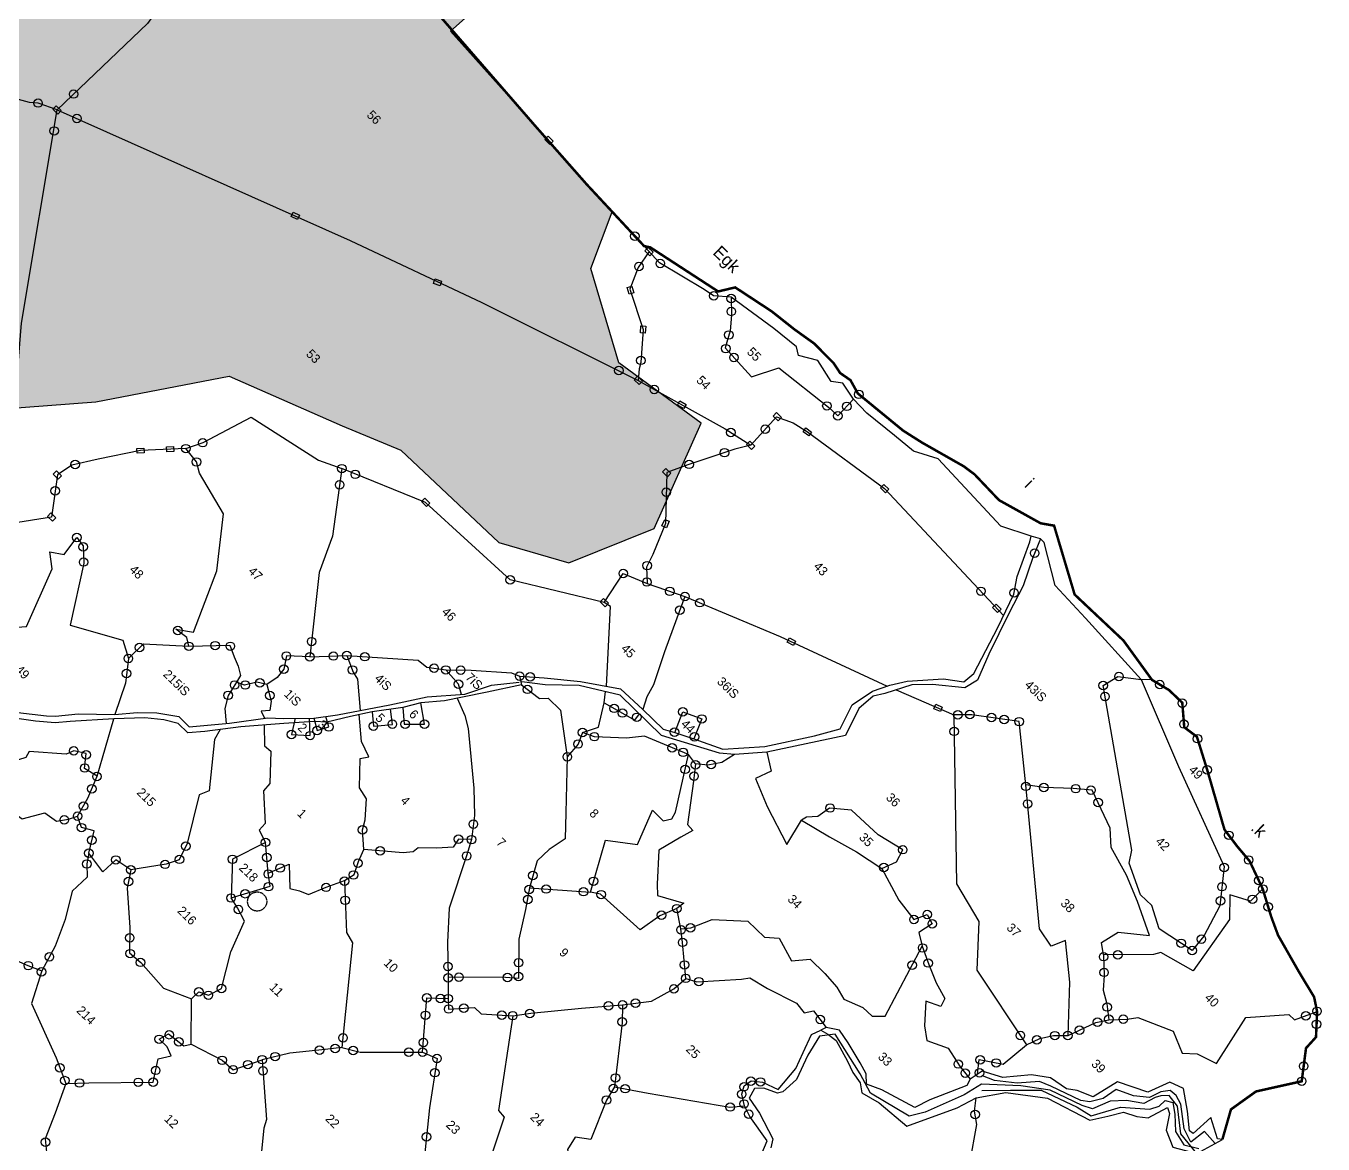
# Model space of a CAD drawing. Header units: metres. Extents: x 342055 to 347320, y 1761737 to 1766997.
# Drawn here: x 345567 to 346856, y 1763703 to 1764814 of the extents above; entities that cross this region are included whole.
import ezdxf

# ---------------------------------------------------------------- set-up
doc = ezdxf.new("R2010")
doc.units = ezdxf.units.M
doc.header["$MEASUREMENT"] = 0
doc.linetypes.add('ACAD_ISO02W100', pattern=[15, 12, -3])
doc.linetypes.add('DASHED', pattern=[0.75, 0.5, -0.25])
for name, color, linetype in [('LINE_FOOTPATH', 1, 'DASHED'), ('LINE_WATER', 4, 'Continuous'), ('OFF', 1, 'Continuous'), ('POLY_HATCH', 12, 'Continuous'), ('POLY_PARCEL', 6, 'Continuous'), ('POLY_ROAD', 30, 'Continuous'), ('POLY_WATER', 4, 'Continuous'), ('SYM_STONE', 1, 'Continuous'), ('SYM_WELL', 1, 'Continuous'), ('TEXT_MAPOUT', 7, 'Continuous'), ('TEXT_PARCEL', 7, 'Continuous'), ('V_BOUND_LINE', 7, 'Continuous')]:
    doc.layers.add(name, color=color, linetype=linetype)
doc.styles.add('TEXT_MAP', font='')
doc.styles.get('TEXT_MAP').set_extended_font_data('Kruti Dev 050')
pattern_1 = [(0, (2561.2986, 7210.2284), (1.875, 1.875), [1.875, -1.875]), (90, (2563.1736, 7210.2284), (-1.875, 1.875), [1.875, -1.875])]

# ---------------------------------------------------------------- blocks, each defined once
blk = doc.blocks.new('KACCHAWELL')
at = {"linetype": 'ACAD_ISO02W100', "ltscale": 0.03}
blk.add_ellipse((0, 0), major_axis=(-1.35, 1.35), ratio=1, start_param=3.926991, end_param=10.210176, dxfattribs=at)
blk = doc.blocks.new('STONE')
blk.add_circle((0, 0), 0.851)
blk = doc.blocks.new('STONESQUARE')
blk.add_lwpolyline([(-0.7, 0.48), (0.7, 0.48), (0.7, -0.48), (-0.7, -0.48)], close=True)
blk = doc.blocks.new('EWF')
at = {"layer": 'POLY_HATCH'}
h = blk.add_hatch(dxfattribs=at)
h.set_pattern_fill('ZIGZAG', color=256, scale=15, style=0)
h.set_pattern_definition(pattern_1)
edge = h.paths.add_edge_path()
edge.add_line((2819.69, 7499.71), (2813.42, 7487.32))
edge.add_line((2813.42, 7487.32), (2810.13, 7480.25))
edge.add_line((2810.13, 7480.25), (2802.04, 7462.42))
edge.add_line((2802.04, 7462.42), (2795.49, 7447.4))
edge.add_line((2795.49, 7447.4), (2791.07, 7439.3))
edge.add_line((2791.07, 7439.3), (2784.01, 7427.53))
edge.add_line((2784.01, 7427.53), (2781.44, 7422.78))
edge.add_line((2781.44, 7422.78), (2771.8, 7406.7))
edge.add_line((2771.8, 7406.7), (2764.01, 7393.14))
edge.add_line((2764.01, 7393.14), (2820.19, 7373.12))
edge.add_line((2820.19, 7373.12), (2842.46, 7366.11))
edge.add_line((2842.46, 7366.11), (2855.14, 7367.52))
edge.add_line((2855.14, 7367.52), (2862.87, 7380.9))
edge.add_line((2862.87, 7380.9), (2863.9, 7401.48))
edge.add_line((2863.9, 7401.48), (2872.15, 7413.83))
edge.add_line((2872.15, 7413.83), (2886.06, 7422.58))
edge.add_line((2886.06, 7422.58), (2887.09, 7439.04))
edge.add_line((2887.09, 7439.04), (2886.57, 7454.99))
edge.add_line((2886.57, 7454.99), (2880.91, 7467.34))
edge.add_line((2880.91, 7467.34), (2891.73, 7479.69))
edge.add_line((2891.73, 7479.69), (2883.5, 7497.06))
edge.add_line((2883.5, 7497.06), (2886.59, 7504.78))
edge.add_line((2886.59, 7504.78), (2896.9, 7514.55))
edge.add_line((2896.9, 7514.55), (2934.51, 7523.3))
edge.add_line((2934.51, 7523.3), (2940.18, 7537.19))
edge.add_line((2940.18, 7537.19), (2933.48, 7555.71))
edge.add_line((2933.48, 7555.71), (2918.54, 7575.78))
edge.add_line((2918.54, 7575.78), (2886.59, 7591.22))
edge.add_line((2886.59, 7591.22), (2878.35, 7601.51))
edge.add_line((2878.35, 7601.51), (2845.89, 7619))
edge.add_line((2845.89, 7619), (2825.79, 7618.49))
edge.add_line((2825.79, 7618.49), (2811.88, 7604.08))
edge.add_line((2811.88, 7604.08), (2793.85, 7603.05))
edge.add_line((2793.85, 7603.05), (2784.57, 7605.11))
edge.add_line((2784.57, 7605.11), (2781.48, 7611.8))
edge.add_line((2781.48, 7611.8), (2781.48, 7618.49))
edge.add_line((2781.48, 7618.49), (2783.4, 7634.3))
edge.add_line((2783.4, 7634.3), (2782.37, 7646.14))
edge.add_line((2782.37, 7646.14), (2774.64, 7666.2))
edge.add_line((2774.64, 7666.2), (2770, 7678.04))
edge.add_line((2770, 7678.04), (2760.73, 7694.5))
edge.add_line((2760.73, 7694.5), (2768.46, 7704.79))
edge.add_line((2768.46, 7704.79), (2781.85, 7713.54))
edge.add_line((2781.85, 7713.54), (2790.1, 7719.2))
edge.add_line((2790.1, 7719.2), (2794.22, 7739.78))
edge.add_line((2794.22, 7739.78), (2794.74, 7748.01))
edge.add_line((2794.74, 7748.01), (2789.58, 7756.76))
edge.add_line((2789.58, 7756.76), (2795.77, 7759.85))
edge.add_line((2795.77, 7759.85), (2800.92, 7756.76))
edge.add_line((2800.92, 7756.76), (2810.71, 7758.82))
edge.add_line((2810.71, 7758.82), (2818.44, 7768.08))
edge.add_line((2818.44, 7768.08), (2817.92, 7780.94))
edge.add_line((2817.92, 7780.94), (2826.17, 7784.03))
edge.add_line((2826.17, 7784.03), (2833.49, 7793.68))
edge.add_line((2833.49, 7793.68), (2843.28, 7786.99))
edge.add_line((2843.28, 7786.99), (2856.16, 7783.9))
edge.add_line((2856.16, 7783.9), (2874.19, 7786.99))
edge.add_line((2874.19, 7786.99), (2883.46, 7782.87))
edge.add_line((2883.46, 7782.87), (2895.83, 7790.08))
edge.add_line((2895.83, 7790.08), (2896.08, 7794.98))
edge.add_line((2896.08, 7794.98), (2892.54, 7801.59))
edge.add_line((2892.54, 7801.59), (2897.33, 7804.32))
edge.add_line((2897.33, 7804.32), (2901.55, 7800.91))
edge.add_line((2901.55, 7800.91), (2906.46, 7796.69))
edge.add_line((2906.46, 7796.69), (2910.33, 7797.03))
edge.add_line((2910.33, 7797.03), (2914.44, 7802.96))
edge.add_line((2914.44, 7802.96), (2915.69, 7798.17))
edge.add_line((2915.69, 7798.17), (2920.94, 7793.96))
edge.add_line((2920.94, 7793.96), (2928.24, 7786.78))
edge.add_line((2928.24, 7786.78), (2940.14, 7781.33))
edge.add_line((2940.14, 7781.33), (2947.87, 7784.93))
edge.add_line((2947.87, 7784.93), (2946.84, 7801.4))
edge.add_line((2946.84, 7801.4), (2956.11, 7823.52))
edge.add_line((2956.11, 7823.52), (2962.81, 7830.21))
edge.add_line((2962.81, 7830.21), (2976.21, 7837.93))
edge.add_line((2976.21, 7837.93), (2979.3, 7841.01))
edge.add_line((2979.3, 7841.01), (2979.55, 7856.42))
edge.add_line((2979.55, 7856.42), (2995.12, 7874.06))
edge.add_line((2995.12, 7874.06), (2997.32, 7876.36))
edge.add_line((2997.32, 7876.36), (3009.03, 7876.36))
edge.add_line((3009.03, 7876.36), (3017.05, 7881.28))
edge.add_line((3017.05, 7881.28), (3020.13, 7887.85))
edge.add_line((3020.13, 7887.85), (3019.56, 7894.76))
edge.add_line((3019.56, 7894.76), (3019.98, 7905.64))
edge.add_line((3019.98, 7905.64), (3027.37, 7914.26))
edge.add_line((3027.37, 7914.26), (3030.66, 7921.65))
edge.add_line((3030.66, 7921.65), (3031.07, 7933.35))
edge.add_line((3031.07, 7933.35), (3028.94, 7939.41))
edge.add_line((3028.94, 7939.41), (3027.68, 7943.83))
edge.add_line((3027.68, 7943.83), (3018.53, 7950.07))
edge.add_line((3018.53, 7950.07), (3014.88, 7949.33))
edge.add_line((3014.88, 7949.33), (3010.34, 7952.08))
edge.add_line((3010.34, 7952.08), (3005.58, 7948.81))
edge.add_line((3005.58, 7948.81), (2997.97, 7946.53))
edge.add_line((2997.97, 7946.53), (2994.51, 7944.86))
edge.add_line((2994.51, 7944.86), (2981.94, 7936.8))
edge.add_line((2981.94, 7936.8), (2980.21, 7934.95))
edge.add_line((2980.21, 7934.95), (2972.73, 7926.37))
edge.add_line((2972.73, 7926.37), (2970.72, 7924.72))
edge.add_line((2970.72, 7924.72), (2954.03, 7912.62))
edge.add_line((2954.03, 7912.62), (2942.74, 7904.73))
edge.add_line((2942.74, 7904.73), (2934.03, 7898.62))
edge.add_line((2934.03, 7898.62), (2931.18, 7896.89))
edge.add_line((2931.18, 7896.89), (2918.29, 7887.91))
edge.add_line((2918.29, 7887.91), (2917.92, 7887.17))
edge.add_line((2917.92, 7887.17), (2915.07, 7885.94))
edge.add_line((2915.07, 7885.94), (2912.17, 7885.07))
edge.add_line((2912.17, 7885.07), (2901.16, 7880.63))
edge.add_line((2901.16, 7880.63), (2899, 7880.26))
edge.add_line((2899, 7880.26), (2887.94, 7880.69))
edge.add_line((2887.94, 7880.69), (2881.33, 7879.56))
edge.add_line((2881.33, 7879.56), (2868.84, 7877.64))
edge.add_line((2868.84, 7877.64), (2855.98, 7873.94))
edge.add_line((2855.98, 7873.94), (2853.54, 7871.86))
edge.add_line((2853.54, 7871.86), (2838.08, 7859.45))
edge.add_line((2838.08, 7859.45), (2818.99, 7856.54))
edge.add_line((2818.99, 7856.54), (2797.85, 7853.39))
edge.add_line((2797.85, 7853.39), (2792.44, 7852.36))
edge.add_line((2792.44, 7852.36), (2782.8, 7844.83))
edge.add_line((2782.8, 7844.83), (2777.98, 7840.57))
edge.add_line((2777.98, 7840.57), (2774.82, 7838.22))
edge.add_line((2774.82, 7838.22), (2773.21, 7834.16))
edge.add_line((2773.21, 7834.16), (2768.57, 7822.8))
edge.add_line((2768.57, 7822.8), (2763.93, 7814.59))
edge.add_line((2763.93, 7814.59), (2762.01, 7810.71))
edge.add_line((2762.01, 7810.71), (2755.21, 7795.46))
edge.add_line((2755.21, 7795.46), (2752.46, 7792.07))
edge.add_line((2752.46, 7792.07), (2737.1, 7772.95))
edge.add_line((2737.1, 7772.95), (2725.36, 7757.88))
edge.add_line((2725.36, 7757.88), (2724.43, 7756.47))
edge.add_line((2724.43, 7756.47), (2715.26, 7739.08))
edge.add_line((2715.26, 7739.08), (2703.99, 7725.58))
edge.add_line((2703.99, 7725.58), (2696.08, 7716.13))
edge.add_line((2696.08, 7716.13), (2698.04, 7714.07))
edge.add_line((2698.04, 7714.07), (2699.39, 7710.92))
edge.add_line((2699.39, 7710.92), (2700.84, 7690.52))
edge.add_line((2700.84, 7690.52), (2701.47, 7680.45))
edge.add_line((2701.47, 7680.45), (2707.7, 7660.41))
edge.add_line((2707.7, 7660.41), (2713.37, 7641.34))
edge.add_line((2713.37, 7641.34), (2718.97, 7626.61))
edge.add_line((2718.97, 7626.61), (2720.14, 7622.83))
edge.add_line((2720.14, 7622.83), (2725.21, 7597.45))
edge.add_line((2725.21, 7597.45), (2727.99, 7584.41))
edge.add_line((2727.99, 7584.41), (2729.11, 7578.74))
edge.add_line((2729.11, 7578.74), (2729.62, 7574.27))
edge.add_line((2729.62, 7574.27), (2732.43, 7570.86))
edge.add_line((2732.43, 7570.86), (2746.07, 7556.53))
edge.add_line((2746.07, 7556.53), (2754.87, 7548.21))
edge.add_line((2754.87, 7548.21), (2762.6, 7541.09))
edge.add_line((2762.6, 7541.09), (2766.75, 7536.43))
edge.add_line((2766.75, 7536.43), (2775.65, 7534.21))
edge.add_line((2775.65, 7534.21), (2790.82, 7530))
edge.add_line((2790.82, 7530), (2802.28, 7526.43))
edge.add_line((2802.28, 7526.43), (2803.15, 7523.56))
edge.add_line((2803.15, 7523.56), (2805.34, 7520.89))
edge.add_line((2805.34, 7520.89), (2816.52, 7504.69))
edge.add_line((2816.52, 7504.69), (2818.22, 7502.73))
h = blk.add_hatch(dxfattribs=at)
h.set_pattern_fill('ZIGZAG', color=256, scale=15, style=0)
h.set_pattern_definition(pattern_1)
h.paths.add_polyline_path([(3130.18, 7854.67), (3104.93, 7856.28), (3106.03, 7873.79), (3096.53, 7889.11), (3092.51, 7901.51), (3080.09, 7911.72), (3068.77, 7908.8), (3056.35, 7900.78), (3049.41, 7893.12), (3045.4, 7880.72), (3039.55, 7869.41), (3025.31, 7853.36), (3025.31, 7841.33), (3023.48, 7827.47), (3026.01, 7819.24), (3033.68, 7814.86), (3032.95, 7806.47), (3027.1, 7805.01), (3017.6, 7797.72), (3009.57, 7785.31), (3012.49, 7772.55), (3008.84, 7763.43), (3002.99, 7750.3), (3001.67, 7744.65), (3004.71, 7735.19), (3012.39, 7728.22), (3016.68, 7719.84), (3020.08, 7713.95), (3020.62, 7713.59), (3027.41, 7710.02), (3038.34, 7716.95), (3043.7, 7720.88), (3049.98, 7712.5), (3047.12, 7708.57), (3055.13, 7701.71), (3061.41, 7704.5), (3073.09, 7705.23), (3078.94, 7712.53), (3082.96, 7727.12), (3093.55, 7739.52), (3106.33, 7754.11), (3121.67, 7776.36), (3144.68, 7785.11), (3156.37, 7789.85), (3183.19, 7790.41), (3195.97, 7797.34), (3203.28, 7814.12), (3195.24, 7835.64), (3175.15, 7832.72), (3157.99, 7842.2), (3153.11, 7853.23), (3145.74, 7853.56)])
at = {"layer": 'LINE_FOOTPATH', "ltscale": 20}
blk.add_lwpolyline([(3367.68, 7801.16), (3362.68, 7801.77), (3358.32, 7805.23), (3355.64, 7805.57), (3354.52, 7804.34), (3353.96, 7803.33), (3353.18, 7800.88), (3350.27, 7798.87), (3348.04, 7796.53), (3346.59, 7792.96), (3344.69, 7791.95), (3337.98, 7789.72), (3333.24, 7786.21), (3327.43, 7780.96), (3326.43, 7777.06), (3323.3, 7769.13), (3321.61, 7766.27), (3312.89, 7764.15), (3308.76, 7765.49), (3299.6, 7767.61), (3297.7, 7765.16), (3298.7, 7760.8), (3300.49, 7755.78), (3300.27, 7752.1), (3299.71, 7751.21), (3297.03, 7749.98), (3295.8, 7748.64), (3296.36, 7746.52), (3299.93, 7745.85), (3305.41, 7744.06), (3306.41, 7742.5)], dxfattribs=at)
at = {"layer": 'LINE_WATER'}
for points in [[(3368.86, 7805.19), (3365.7, 7805.4), (3365.28, 7801.97), (3362.43, 7802.89), (3358.49, 7805.99), (3356.64, 7806.57), (3355.05, 7806.41), (3353.96, 7804.9), (3353.12, 7802.55), (3350.61, 7800.54), (3347.25, 7799.03), (3346.67, 7795.93), (3345.24, 7793.59), (3343.82, 7792.5), (3337.53, 7790.32), (3335.29, 7789.43), (3332.35, 7786.08), (3328.75, 7783.32), (3326.4, 7782.31)], [(3328.33, 7780.13), (3332.35, 7784.16), (3336.71, 7788.43), (3344.23, 7791.05), (3347.41, 7791.81), (3350.35, 7797.09), (3354.79, 7800.94), (3355.71, 7802.62), (3355.8, 7804.29), (3357.14, 7805.05), (3359.07, 7803.71), (3361.58, 7801.36), (3364.6, 7800.61), (3367.28, 7802.2)]]:
    blk.add_lwpolyline(points, dxfattribs=at)
at = {"layer": 'OFF'}
blk.add_lwpolyline([(3367.68, 7801.16), (3369.33, 7806.78)], dxfattribs=at)
at = {"layer": 'POLY_HATCH'}
blk.add_lwpolyline([(3093.55, 7739.52), (3106.33, 7754.11), (3121.67, 7776.36), (3144.68, 7785.11), (3156.37, 7789.85), (3183.19, 7790.41), (3195.97, 7797.34), (3203.28, 7814.12), (3195.24, 7835.64), (3175.15, 7832.72), (3157.99, 7842.2), (3153.11, 7853.23), (3145.74, 7853.56), (3130.18, 7854.67), (3104.93, 7856.28), (3106.03, 7873.79)], dxfattribs=at)
at = {"layer": 'POLY_PARCEL'}
for points in [[(3331.49, 7845.75), (3336.34, 7839.59), (3338.32, 7833), (3338.32, 7833), (3338.65, 7829.37), (3338.65, 7829.37), (3330.94, 7827.83), (3326.65, 7830.14), (3323.56, 7830.03), (3317.51, 7833), (3316.08, 7835.2), (3316.08, 7835.2), (3288.99, 7854.55), (3289.84, 7857.92), (3293.59, 7860.71), (3293.59, 7860.71), (3311.03, 7853.58), (3331.49, 7845.75)], [(3181.92, 7857.74), (3184.46, 7855.22), (3186.46, 7852.8), (3188.19, 7849.69), (3195.95, 7849.27), (3198.58, 7854.32), (3211.11, 7855.7), (3213.67, 7855.77), (3213.54, 7860.32)], [(3163.91, 7852.74), (3164.59, 7848.98), (3166.46, 7844.71), (3173.95, 7840.87), (3178.23, 7835.8), (3178.88, 7834.71), (3180.37, 7832.92)], [(3205.4, 7839.42), (3205.1, 7847.07), (3208.28, 7848.56), (3211.57, 7849.25), (3230.46, 7851.99), (3265.09, 7850.58)], [(3340.05, 7847.98), (3340.01, 7844.52), (3336.27, 7842.54), (3339.64, 7839.01), (3341.66, 7826.6), (3341.66, 7826.6), (3334.5, 7824.73), (3333.73, 7823.41), (3326.69, 7816.37)], [(3180.37, 7832.92), (3199.46, 7838.18), (3205.4, 7839.42)], [(3205.4, 7839.42), (3203.69, 7836.63), (3199.19, 7827.87), (3197.28, 7823.82)], [(3291.87, 7829.66), (3282.12, 7837.69), (3282.12, 7837.69), (3274.45, 7832.08), (3274.45, 7832.08), (3271.9, 7829.57)], [(3326.69, 7816.37), (3324.68, 7817.84), (3325.59, 7821.66), (3330.53, 7825.53), (3324.05, 7828.69), (3318.83, 7830.91), (3312.77, 7832.67), (3309.91, 7835.31), (3302.09, 7838.16), (3299.12, 7835.75), (3294.82, 7831.79), (3294.82, 7831.79), (3291.87, 7829.66)], [(3332.91, 7799.95), (3335.03, 7805.68), (3336.51, 7807.89), (3339.01, 7810.57), (3340.3, 7812.23), (3347.23, 7815.28), (3351.58, 7813.43), (3353.8, 7815.37), (3357.9, 7816.73), (3355.68, 7827.35), (3361.32, 7833.81), (3361.32, 7833.81), (3362.89, 7833.81), (3364.94, 7838.14)], [(3060.04, 7790.14), (3060.04, 7790.14), (3060.04, 7790.14), (3060.04, 7790.14), (3119.94, 7812.55), (3147.3, 7822.14), (3147.3, 7822.14), (3147.3, 7822.14), (3180.37, 7832.92)], [(3260.24, 7825.02), (3271.9, 7829.57)], [(3271.9, 7829.57), (3271.9, 7829.57), (3295.92, 7805.91), (3304.31, 7803.66), (3310.81, 7796.51), (3328.29, 7792.85), (3328.29, 7792.85)], [(3332.91, 7799.95), (3325.68, 7807.8), (3325.68, 7807.8), (3319.3, 7813.09), (3318.01, 7810.26), (3313.93, 7811.14), (3313.93, 7811.14), (3291.87, 7829.66)], [(3058.47, 7827.31), (3059.54, 7822.68), (3060.83, 7815.03), (3060.04, 7790.14), (3060.04, 7790.14)], [(3197.28, 7823.82), (3204.25, 7816.41), (3206.73, 7810.24), (3207.63, 7807.54), (3209.99, 7805.3)], [(3217.18, 7808.78), (3236.3, 7816.41), (3236.3, 7816.41), (3258.42, 7824.31), (3258.42, 7824.31)], [(3326.69, 7816.37), (3329.66, 7813.51), (3331.53, 7811.31), (3333.95, 7809.88), (3336.51, 7807.89)], [(3209.99, 7805.3), (3217.18, 7808.78)], [(3217.18, 7808.78), (3219.06, 7804.53), (3222.01, 7798.08), (3225.06, 7791.81), (3225.79, 7789.23), (3227, 7786.84)], [(3206.57, 7796.65), (3205.21, 7803.42), (3209.99, 7805.3)], [(3283.1, 7797.66), (3284.29, 7800.68), (3283.47, 7803.24), (3283.47, 7803.24), (3277.88, 7801.91), (3270.64, 7801.69), (3267.26, 7798.94), (3266.8, 7796.11), (3265.25, 7794.39), (3264.97, 7793.27)], [(3328.29, 7792.85), (3329.3, 7795.62), (3330.87, 7797.92), (3332.91, 7799.95)], [(3206.57, 7796.65), (3206.57, 7796.65), (3190.04, 7786.71), (3167.2, 7785.9), (3150.6, 7779)], [(3218.6, 7785.08), (3207.98, 7796.97), (3206.57, 7796.65)], [(3250.56, 7798.08), (3253.79, 7796.02), (3252.61, 7792.75), (3258.19, 7790.44), (3266.25, 7787.79), (3264.97, 7793.27)], [(3264.97, 7793.27), (3271.29, 7794.83), (3277.24, 7796.48), (3283.1, 7797.66), (3289.97, 7795.56), (3294.82, 7794.9), (3296.01, 7797.48), (3298.03, 7796.84), (3297.3, 7793.73), (3299.7, 7792.23)], [(3234.71, 7788.06), (3232.99, 7792.09), (3236.69, 7793.75), (3238.31, 7789.79)], [(3246.31, 7793.28), (3245.61, 7790.38), (3243.99, 7788.05), (3242.07, 7786.49)], [(3263.03, 7761), (3264.31, 7762.57), (3266.18, 7766.71), (3271.46, 7771.45), (3276.06, 7771.53), (3278.28, 7773.38), (3283.18, 7771.9), (3285.59, 7774.76), (3289.71, 7774.79), (3293.32, 7774.51), (3296, 7773.77), (3299.88, 7775.25), (3302.38, 7775.34), (3304.22, 7777.19), (3299.7, 7792.23)], [(3299.7, 7792.23), (3303.21, 7790.57), (3306.81, 7789), (3310.23, 7787.99), (3310.79, 7786.32), (3307.92, 7784.94), (3311.16, 7781.25), (3313.56, 7779.49), (3317.63, 7781.43), (3321.97, 7780.42), (3325.13, 7780.09)], [(3325.46, 7781.79), (3323.64, 7784.11), (3327.7, 7786.79), (3328.29, 7792.85)], [(3060.04, 7790.14), (3056.38, 7788.46), (3055.1, 7787.35), (3046.44, 7782.49)], [(3109.62, 7705.1), (3109.13, 7716.94), (3104.95, 7730.83), (3084.8, 7754.89), (3084.8, 7754.89), (3084.8, 7754.89), (3060.04, 7790.14)], [(3220.57, 7782.42), (3227.32, 7784.24), (3227.1, 7785.74)], [(3239.75, 7786.81), (3230.96, 7783.28), (3228.71, 7780.49), (3223.89, 7776.21), (3221.64, 7775.14)], [(3245.05, 7753.58), (3239.96, 7763.09), (3245.1, 7766.94), (3242.42, 7773.9), (3245.43, 7773.86), (3246.4, 7775.36), (3245.97, 7776.85), (3239.75, 7786.81)], [(3242.07, 7786.49), (3239.75, 7786.81)], [(3242.07, 7786.49), (3244.17, 7783.73), (3244.17, 7783.73), (3249.39, 7776.78), (3250.96, 7776.64), (3250.23, 7774.04), (3248.91, 7769.13), (3253.41, 7764.03), (3255.03, 7762.48), (3259.83, 7765.05), (3259.61, 7763.31)], [(3220.57, 7782.42), (3219.16, 7784.14)], [(3221.64, 7775.14), (3223.14, 7778.14), (3220.57, 7782.42)], [(3125.63, 7760.03), (3127.25, 7763.31), (3130.53, 7773.67), (3130.53, 7773.67), (3146.09, 7776.95), (3150.6, 7779)], [(3150.6, 7779), (3158.71, 7768.1), (3158.71, 7768.1), (3161.86, 7761.07), (3172.36, 7747.8), (3172.36, 7747.8)], [(3340.85, 7763.37), (3336.83, 7768.11), (3332.39, 7774.6), (3330.22, 7776.15), (3328.59, 7778.28)], [(3193.47, 7764.92), (3197.12, 7768.45), (3203.22, 7773.7), (3204.82, 7774.38), (3206.32, 7773.42), (3210.76, 7773.96), (3211.94, 7775.24), (3215.36, 7775.24), (3222.87, 7769.57)], [(3221.64, 7775.14), (3222.6, 7772.89), (3222.87, 7769.57)], [(3222.87, 7769.57), (3230.48, 7761.44), (3234.06, 7757.63), (3233.21, 7753.88), (3233.1, 7750.57), (3235.78, 7745.68)], [(3270.62, 7754.66), (3272.68, 7755.72), (3278.67, 7762.34), (3279.62, 7763.7), (3283.62, 7764.65), (3289.82, 7766.65), (3292.24, 7766.33), (3293.29, 7767.91), (3297.44, 7767.34)], [(3296.77, 7744.76), (3294.77, 7746.02), (3293.93, 7747.6), (3294.25, 7749.28), (3296.04, 7750.64), (3299.29, 7751.8), (3298.88, 7757.23), (3297.67, 7760.51), (3296.36, 7764.27), (3297.06, 7766.19)], [(3177.4, 7753.15), (3188.22, 7762.46), (3190.36, 7762.68), (3193.47, 7764.92)], [(3199.12, 7763.65), (3197.25, 7764.69), (3193.47, 7764.92)], [(3199.04, 7762.5), (3202.54, 7761.14), (3204.84, 7759.75), (3213.96, 7752.03), (3217.86, 7748.28), (3220.82, 7744.42)], [(3259.61, 7763.31), (3258.22, 7759.9), (3257.39, 7755.19), (3246.76, 7754.73), (3245.05, 7753.58)], [(3263.03, 7761), (3259.61, 7763.31)], [(3125.63, 7760.03), (3119.5, 7753.43), (3114.68, 7746.32), (3111.76, 7741.76), (3111.08, 7738.36), (3116.14, 7731.56), (3111.37, 7725.06), (3111.76, 7722.58), (3116.52, 7719.47), (3118.37, 7714.32), (3119.73, 7711.12), (3115.45, 7708.3), (3109.62, 7705.1)], [(3153.69, 7732.4), (3152.17, 7733.33), (3149.45, 7733.03), (3152.37, 7735.07), (3147.12, 7747.02), (3140.12, 7756.05), (3130.98, 7758.48), (3129.03, 7759.64), (3125.63, 7760.03)], [(3270.62, 7754.66), (3265.16, 7759.34), (3263.03, 7761)], [(3192.6, 7753.59), (3195.16, 7751.41), (3198.02, 7754.26), (3194.49, 7756.78)], [(3265.35, 7742.1), (3268.95, 7746.63), (3270.43, 7751.52), (3270.62, 7754.66)], [(3172.36, 7747.8), (3177.4, 7753.15)], [(3177.4, 7753.15), (3180.67, 7751.68), (3182.22, 7751.29), (3186.99, 7747.2)], [(3235.78, 7745.68), (3245.05, 7753.58)], [(3188.84, 7748.69), (3191.05, 7746.82), (3193.49, 7749.74), (3191.12, 7751.66)], [(3172.36, 7747.8), (3168.88, 7744.64), (3170.36, 7742.43), (3170.54, 7740.3), (3170.08, 7737.89)], [(3206.93, 7727.99), (3203.97, 7730.59), (3202.98, 7732.38), (3200.24, 7735.55), (3197.7, 7736.11), (3193.69, 7740.39), (3194.68, 7741.8), (3191.51, 7742.99), (3187.4, 7746.5)], [(3220.82, 7744.42), (3218.94, 7742.68), (3219.29, 7740.8), (3217.06, 7738.37), (3214.41, 7735.8), (3214.27, 7734.54), (3212.95, 7733.01), (3206.93, 7727.99)], [(3220.82, 7744.42), (3222.42, 7741.43), (3227.22, 7731.55), (3231.77, 7726.51), (3236.72, 7721.64)], [(3235.78, 7745.68), (3238.28, 7742.04), (3241.44, 7736.93), (3246.88, 7731.28), (3244.92, 7729.64), (3236.72, 7721.64)], [(3275.64, 7729.33), (3281.31, 7733.11), (3294.88, 7742.56), (3296.77, 7744.76)], [(3305.92, 7740.42), (3304.89, 7742.99), (3299.01, 7744.02), (3296.77, 7744.76)], [(3251.27, 7725.19), (3253.52, 7728.07), (3259.99, 7735.83), (3265.35, 7742.1)], [(3265.35, 7742.1), (3267.84, 7739.45), (3275.64, 7729.33)], [(3181.45, 7739.63), (3183.68, 7738.37), (3184.84, 7740.5), (3182.95, 7741.57)], [(3153.69, 7732.4), (3159.37, 7738.28), (3161.61, 7737.21), (3163.45, 7736.43), (3165.11, 7735.46), (3165.44, 7733.95)], [(3170.08, 7737.89), (3168.37, 7736.78), (3167, 7734.64), (3165.44, 7733.95)], [(3170.08, 7737.89), (3173.04, 7736.14), (3174.15, 7734.57), (3173.04, 7733.27), (3174.45, 7732.73)], [(3178.82, 7737.01), (3180.57, 7734.2), (3183.37, 7736.64), (3180.87, 7739.05)], [(3165.44, 7733.95), (3166.12, 7730.93), (3167.49, 7728.58), (3169.77, 7726.62)], [(3125.57, 7684.61), (3120.19, 7687.41), (3112.43, 7689.89), (3111.3, 7692.08), (3112.96, 7695.53), (3112.96, 7695.53), (3127.83, 7712.53), (3123.45, 7724.34), (3120.73, 7726.38), (3123.16, 7728.03), (3122.58, 7732.21), (3124.62, 7731.92), (3127.15, 7729.49), (3133.86, 7718.81), (3143.48, 7724.05), (3146.79, 7722.21)], [(3146.79, 7722.21), (3146.89, 7726.38), (3153.69, 7732.4)], [(3175.36, 7731.73), (3178.32, 7728.83), (3179.99, 7728.93), (3184.36, 7724.24), (3184.46, 7722.3), (3189.27, 7717.86), (3189.36, 7716.11), (3191.96, 7715.27)], [(3275.64, 7729.33), (3276.38, 7726.33), (3279.68, 7718.5), (3277.1, 7716.64), (3277.72, 7713.86), (3278.85, 7713.14), (3282.05, 7702.32), (3283.39, 7699.95)], [(3208.47, 7720.89), (3209.04, 7723.07), (3207.84, 7725.53), (3206.93, 7727.99)], [(3169.74, 7724.93), (3170.33, 7722.73), (3176.78, 7714.72), (3175.9, 7712.72), (3180.98, 7704.13), (3182.16, 7700.71), (3180.89, 7698.27), (3176.68, 7692.54)], [(3239.71, 7718.58), (3241.24, 7717.19), (3244.73, 7721.02), (3246.54, 7721.02), (3251.27, 7725.19)], [(3251.27, 7725.19), (3251.27, 7725.19), (3262.51, 7709.72), (3264.26, 7709.58), (3264.26, 7709.58), (3274.02, 7689.58)], [(3146.79, 7722.21), (3149.8, 7718.32), (3152.69, 7712.36)], [(3236.72, 7721.64), (3239.71, 7718.58)], [(3196.64, 7711.25), (3198.34, 7715.48), (3201.86, 7712.11), (3203.55, 7713.09), (3205.31, 7713.87), (3206.86, 7717.38), (3208.47, 7720.89)], [(3208.47, 7720.89), (3216.03, 7713.78), (3218.34, 7713.15), (3231.47, 7696.78), (3231.47, 7696.78)], [(3243.58, 7707.41), (3236.58, 7715.7), (3239.71, 7718.58)], [(3191.96, 7715.27), (3189.64, 7708.25), (3194.83, 7702.55)], [(3196.64, 7711.25), (3191.96, 7715.27)], [(3158.79, 7701.13), (3153.17, 7711.64)], [(3194.83, 7702.55), (3198.72, 7709.67), (3196.64, 7711.25)], [(3243.58, 7707.41), (3246.49, 7708.54), (3252.3, 7700.48), (3257.97, 7693.46)], [(3231.47, 7696.78), (3234.7, 7698.71), (3243.58, 7707.41)], [(3158.79, 7701.13), (3155.93, 7700.51), (3154.07, 7702.85), (3151.92, 7701.48), (3151.34, 7699.92), (3145.67, 7695.14), (3146.04, 7693.82), (3145.35, 7692.45), (3136.55, 7688.54), (3132.54, 7693.13)], [(3161.62, 7692.73), (3160.55, 7696.74), (3158.79, 7701.13)], [(3203.34, 7682.71), (3203.34, 7684.72), (3205.2, 7685.57), (3206.13, 7688.36), (3202.33, 7694.86), (3200, 7701.13), (3197.13, 7702.06), (3194.83, 7702.55)], [(3231.47, 7696.78), (3229.38, 7694.2), (3224.86, 7688.71), (3221.84, 7683.95)], [(3144.28, 7679.04), (3151.3, 7682.31), (3151.88, 7684.27), (3154.12, 7684.59), (3156.51, 7688.65), (3159.3, 7689.05), (3160.74, 7691.04), (3161.62, 7692.73)], [(3168.37, 7689.03), (3166.02, 7692.93), (3163.77, 7691.66), (3161.62, 7692.73)], [(3176.68, 7692.54), (3173.16, 7691.86), (3172.96, 7688.34), (3168.37, 7689.03)], [(3176.68, 7692.54), (3178.68, 7689.44), (3184.58, 7684.25), (3188.06, 7680.54), (3191.01, 7680.77), (3197.83, 7680.31), (3203.34, 7682.71)], [(3168.37, 7689.03), (3169.59, 7687.22), (3171.5, 7685.39), (3171.27, 7681.32), (3174.3, 7676.31), (3176.56, 7671.16), (3178.13, 7665.73)], [(3209.61, 7676.21), (3203.34, 7682.71)], [(3209.61, 7676.21), (3216.23, 7678.25), (3219.09, 7678.45), (3221.84, 7683.95)], [(3221.84, 7683.95), (3230.8, 7676.01), (3231.62, 7674.48), (3238.65, 7665.73), (3236.61, 7664.31), (3232.23, 7660.56)], [(3197.28, 7653.13), (3200.44, 7656.47), (3209.51, 7665.53), (3206.96, 7669.5), (3208.38, 7671.74), (3206.55, 7672.45), (3204.31, 7672.45), (3204.92, 7674.48), (3208.79, 7674.99), (3209.61, 7676.21)], [(3164.48, 7660.44), (3175.38, 7664.57), (3178.13, 7665.73)], [(3178.13, 7665.73), (3181.22, 7659.71), (3192.28, 7655.42), (3197.28, 7653.13)], [(3197.28, 7653.13), (3199.93, 7647.42), (3202.07, 7642.38), (3205.15, 7639.87)]]:
    blk.add_lwpolyline(points, dxfattribs=at)
at = {"layer": 'POLY_ROAD'}
blk.add_lwpolyline([(3295.16, 7862.18), (3293.59, 7860.71), (3277.09, 7861.65), (3268.2, 7862.07), (3260.65, 7866.66), (3259.64, 7866.65), (3257.9, 7865.69), (3252.18, 7862.9), (3233.89, 7863.7), (3229.31, 7861.32), (3224.47, 7860.92), (3217.41, 7860.22), (3213.54, 7860.32), (3209.76, 7861.12), (3207.87, 7859.73), (3203.1, 7860.82), (3199.62, 7858.83), (3198.13, 7859.83), (3192.36, 7859.23), (3181.92, 7857.74), (3179.24, 7855.46), (3176.99, 7855.05), (3166.95, 7852.56), (3162.43, 7852.82)], dxfattribs=at)
at = {"layer": 'POLY_WATER'}
for points in [[(3259.64, 7866.65), (3261.12, 7862.92), (3263.69, 7857.53), (3265.55, 7851.56), (3268.39, 7843.04), (3270.39, 7837.78), (3269.68, 7834.89), (3264.6, 7830.84), (3261.75, 7827.91), (3259.12, 7822.9), (3257.83, 7820.91), (3257.51, 7817.12), (3259.38, 7811.47), (3250.56, 7798.08), (3246.31, 7793.28), (3244, 7791.36), (3233.26, 7785.77), (3221.75, 7785.71), (3214.59, 7781.38), (3209.64, 7776.69), (3205.97, 7773.87)], [(3204.82, 7774.38), (3208.54, 7777.53), (3214.2, 7782.09), (3220.89, 7786.65), (3227, 7786.84), (3232.65, 7786.9), (3234.71, 7788.06), (3238.31, 7789.79), (3243.88, 7792.4), (3249.47, 7798.63), (3255.06, 7807.1), (3257.71, 7811.65), (3256.04, 7816.73), (3257.01, 7821.54), (3258.68, 7824.81), (3260.54, 7827.77), (3265.37, 7833.21), (3268.71, 7835.59), (3268.97, 7838.22), (3265.95, 7848.11), (3263.56, 7855.03), (3261.57, 7858.05), (3258.48, 7864.72), (3257.9, 7865.69)], [(3369.33, 7806.78), (3368.56, 7806.13), (3364.63, 7808.28), (3364.33, 7803.52), (3363.48, 7803.37), (3360.48, 7805.9), (3356.71, 7808.59), (3353.87, 7807.59), (3352.17, 7803.06), (3346.41, 7800.29), (3345.02, 7794.76), (3341.91, 7793.42), (3340.14, 7792.19), (3336.29, 7791.5), (3333.22, 7789.28), (3329.53, 7784.9), (3325.68, 7782.9), (3325.13, 7780.09), (3325.51, 7778.71), (3322.28, 7771.49), (3321.2, 7768.34), (3314.05, 7766.19), (3311.05, 7764.88), (3309.59, 7766.34), (3307.21, 7767.03), (3302.67, 7768.19), (3299.67, 7768.8), (3297.44, 7767.34), (3297.06, 7766.19)], [(3297.06, 7766.19), (3298.59, 7766.57), (3300.67, 7766.88), (3305.21, 7765.5), (3307.51, 7764.65), (3309.98, 7764.19), (3311.66, 7763.02), (3315.51, 7764.02), (3322.66, 7764.56), (3327.29, 7774.21), (3328.59, 7778.28), (3332.05, 7783.19), (3338.74, 7788.18), (3347.82, 7790.95), (3349.85, 7794.06), (3351.46, 7796.82), (3354, 7798.05), (3355.77, 7799.44), (3357.08, 7803.66), (3358.23, 7803.05), (3360.08, 7800.2), (3363.38, 7798.74), (3367.68, 7801.16)], [(3138.63, 7699.1), (3143.14, 7702.63), (3144.53, 7703.86), (3147.38, 7707.34), (3152.69, 7712.36), (3155.6, 7715.78), (3158.42, 7718.49), (3162.07, 7721), (3164.98, 7721), (3170.23, 7727.16), (3174.88, 7733.3), (3177.17, 7735.35), (3181.45, 7739.63), (3184.36, 7743.39), (3190.42, 7752.16), (3194.59, 7758.48), (3199.57, 7764.16), (3202.08, 7769.12), (3205.56, 7773.45)], [(3206.32, 7773.42), (3202.44, 7767.55), (3199.63, 7763.4), (3197.63, 7760.38), (3194.49, 7756.78), (3192.6, 7753.59), (3188.84, 7748.69), (3186.43, 7745.01), (3183.86, 7740.9), (3182.03, 7739.31), (3177.92, 7734.69), (3172.31, 7728.21), (3167.86, 7722.51), (3165.61, 7719.96), (3162.93, 7719.96), (3160.42, 7718.48), (3157.45, 7716.09), (3153.17, 7711.64), (3147.35, 7705.14), (3145.39, 7702.88), (3142.36, 7700.31), (3131.06, 7692.05)]]:
    blk.add_lwpolyline(points, dxfattribs=at)
at = {"layer": 'V_BOUND_LINE', "const_width": 0.5}
blk.add_lwpolyline([(3100.38, 7857.02), (3130.18, 7854.67), (3145.74, 7853.56), (3162.43, 7852.82), (3163.49, 7853.5), (3179.29, 7856.72), (3181.14, 7859.68), (3189.7, 7861.38), (3195.39, 7861.99), (3200.15, 7862.74), (3205.71, 7862.67), (3208, 7862.18), (3210.47, 7862.61), (3213.38, 7861.75), (3224.97, 7862.8), (3229.3, 7863.73), (3238.57, 7866.2), (3241.23, 7866.57), (3248.32, 7866.33), (3257.47, 7868.86), (3259.7, 7870.4), (3272.25, 7863.49), (3285.58, 7863.78), (3295.16, 7862.18), (3298.99, 7863.11), (3302.64, 7863.17), (3306.35, 7859.96), (3309.47, 7860.38), (3315.47, 7857.17), (3326.35, 7851.05), (3330.47, 7850.45), (3334.36, 7850.08), (3340.05, 7847.98), (3345.18, 7845.2), (3348.71, 7843.54), (3356.8, 7841.25), (3362.47, 7839.8), (3364.94, 7838.14), (3368.34, 7834.37), (3368.46, 7831.41), (3372.48, 7826.1), (3367.41, 7818.27), (3366.36, 7812.22), (3369.33, 7806.78)], dxfattribs=at)
at = {"layer": 'SYM_STONE'}
for name, p in [('STONE', (3260.78, 7863.79)), ('STONE', (3296.89, 7862.6)), ('STONE', (3302.72, 7863.1)), ('STONE', (3213.64, 7861.77)), ('STONE', (3305.86, 7860.38)), ('STONE', (3309.83, 7860.19)), ('STONE', (3182.11, 7857.55)), ('STONE', (3213.6, 7858.38)), ('STONE', (3290, 7858.04)), ('STONE', (3315.56, 7857.12)), ('STONE', (3179.26, 7855.48)), ('STONE', (3183.94, 7855.73)), ('STONE', (3210.73, 7855.66)), ('STONE', (3213.67, 7855.77)), ('STONE', (3263.41, 7855.26)), ('STONE', (3289, 7854.58)), ('STONESQUARE', (3134.17, 7854.56)), ('STONE', (3159.74, 7852.94)), ('STONESQUARE', (3163.91, 7852.74)), ('STONE', (3167.16, 7852.62)), ('STONE', (3186.89, 7852.04)), ('STONE', (3290.81, 7853.24)), ('STONE', (3188.37, 7849.68)), ('STONE', (3190.76, 7849.55)), ('STONESQUARE', (3230.46, 7851.99)), ('STONE', (3258.49, 7850.86)), ('STONESQUARE', (3263.12, 7850.67)), ('STONE', (3327.77, 7850.85)), ('STONE', (3334.04, 7850.11)), ('STONE', (3164.55, 7849.21)), ('STONESQUARE', (3205.18, 7847.18)), ('STONE', (3338.36, 7848.6)), ('STONE', (3340.09, 7847.96)), ('STONE', (3331.6, 7845.61)), ('STONE', (3340.06, 7845.05)), ('STONE', (3343.36, 7846.19)), ('STONE', (3205.23, 7843.74)), ('STONE', (3333.98, 7842.59)), ('STONESQUARE', (3205.4, 7839.42)), ('STONE', (3335.73, 7840.37)), ('STONE', (3200.8, 7838.46)), ('STONE', (3282.12, 7837.69)), ('STONE', (3301.89, 7838)), ('STONE', (3304.63, 7837.24)), ('STONE', (3364.88, 7838.18)), ('STONE', (3177.94, 7836.14)), ('STONE', (3183.91, 7833.89)), ('STONE', (3202.72, 7834.73)), ('STONE', (3277.62, 7834.4)), ('STONE', (3279.69, 7835.92)), ('STONE', (3299.51, 7836.07)), ('STONE', (3363.91, 7835.96)), ('STONE', (3366.62, 7836.25)), ('STONE', (3176.22, 7831.65)), ('STONESQUARE', (3180.37, 7832.92)), ('STONE', (3274.1, 7831.82)), ('STONE', (3294.82, 7831.79)), ('STONE', (3338.39, 7832.25)), ('STONE', (3272.45, 7830.11)), ('STONE', (3292.12, 7829.44)), ('STONE', (3336.09, 7828.86)), ('STONE', (3338.65, 7829.37)), ('STONE', (3199.32, 7828.12)), ('STONE', (3274.26, 7827.24)), ('STONE', (3294.82, 7827.19)), ('STONE', (3370.63, 7828.54)), ('STONE', (3372.48, 7826.1)), ('STONESQUARE', (3197.28, 7823.82)), ('STONE', (3199.95, 7820.98)), ('STONE', (3328.69, 7818.37)), ('STONE', (3326.95, 7816.12)), ('STONE', (3329.2, 7813.95)), ('STONE', (3217.18, 7808.78)), ('STONE', (3220.16, 7809.97)), ('STONE', (3334.49, 7809.47)), ('STONE', (3338.47, 7810)), ('STONE', (3207.51, 7807.88)), ('STONE', (3209.76, 7805.52)), ('STONE', (3214.3, 7807.38)), ('STONE', (3218.35, 7806.13)), ('STONE', (3335.22, 7805.96)), ('STONE', (3336.41, 7807.97)), ('STONE', (3205.21, 7803.42)), ('STONE', (3283.47, 7803.24)), ('STONE', (3333.78, 7802.29)), ('STONE', (3267.33, 7799.01)), ('STONE', (3283.27, 7798.09)), ('STONE', (3331.05, 7798.1)), ('STONE', (3332.88, 7799.93)), ('STONESQUARE', (3206.57, 7796.65)), ('STONE', (3296.01, 7797.48)), ('STONE', (3298.03, 7796.84)), ('STONE', (3060.18, 7794.71)), ('STONE', (3236.69, 7793.75)), ('STONE', (3294.82, 7794.9)), ('STONE', (3326.14, 7793.28)), ('STONE', (3329.07, 7795)), ('STONE', (3064.06, 7791.72)), ('STONE', (3232.99, 7792.09)), ('STONE', (3238.15, 7790.19)), ('STONE', (3300.03, 7792.07)), ('STONE', (3302.92, 7790.71)), ('STONE', (3056.38, 7788.46)), ('STONESQUARE', (3060.04, 7790.14)), ('STONE', (3234.65, 7788.03)), ('STONE', (3244.35, 7788.58)), ('STONE', (3300.92, 7788.16)), ('STONE', (3062.56, 7786.74)), ('STONESQUARE', (3167.2, 7785.9)), ('STONE', (3190.04, 7786.71)), ('STONE', (3227.22, 7784.9)), ('STONE', (3236.49, 7785.5)), ('STONE', (3238.68, 7786.38)), ('STONE', (3242.19, 7786.33)), ('STONE', (3326.52, 7786.01)), ('STONE', (3222.76, 7783.01)), ('STONE', (3224.6, 7783.51)), ('STONE', (3241.35, 7784.25)), ('STONE', (3243.55, 7784.54)), ('STONE', (3323.81, 7784.22)), ('STONE', (3325.56, 7782.28)), ('STONE', (3153.3, 7780.06)), ('STONE', (3321.3, 7780.57)), ('STONE', (3323.58, 7780.25)), ('STONE', (3150.6, 7779)), ('STONE', (3152.55, 7776.38)), ('STONE', (3206.41, 7775.73)), ('STONE', (3221.64, 7775.14)), ('STONE', (3223.89, 7776.21)), ('STONE', (3330.74, 7775.78)), ('STONE', (3204.82, 7774.38)), ('STONE', (3207.8, 7773.6)), ('STONE', (3222.6, 7772.89)), ('STONE', (3222.87, 7769.57)), ('STONE', (3195.61, 7766.99)), ('STONE', (3295.49, 7767.61)), ('STONE', (3193.47, 7764.92)), ('STONE', (3197.25, 7764.69)), ('STONE', (3127.21, 7763.23)), ('STONE', (3191.56, 7763.54)), ('STONE', (3259.61, 7763.31)), ('STONE', (3264.25, 7762.51)), ('STONE', (3125.63, 7760.03)), ('STONE', (3129.03, 7759.64)), ('STONE', (3258.37, 7760.26)), ('STONE', (3263.18, 7760.89)), ('STONE', (3265.16, 7759.34)), ('STONE', (3268.59, 7756.4)), ('STONE', (3180.12, 7755.49)), ('STONE', (3198.02, 7754.26)), ('STONE', (3243.98, 7755.57)), ('STONE', (3246.92, 7754.73)), ('STONE', (3270.62, 7754.66)), ('STONE', (3272.95, 7756.03)), ('STONE', (3175.57, 7751.2)), ('STONE', (3177.4, 7753.15)), ('STONE', (3180.22, 7751.88)), ('STONE', (3195.28, 7751.53)), ('STONE', (3244.01, 7752.69)), ('STONE', (3270.43, 7751.52)), ('STONE', (3170.46, 7750.21)), ('STONE', (3193.46, 7749.76)), ('STONE', (3294.22, 7749.15)), ('STONE', (3295.72, 7750.4)), ('STONE', (3172.36, 7747.8)), ('STONE', (3191.05, 7746.82)), ('STONE', (3218.92, 7746.89)), ('STONE', (3234.55, 7747.92)), ('STONE', (3238.32, 7747.84)), ('STONE', (3294.04, 7747.42)), ('STONE', (3294.77, 7746.02)), ('STONE', (3168.88, 7744.64)), ('STONE', (3220.82, 7744.42)), ('STONE', (3235.98, 7745.38)), ('STONE', (3237.18, 7743.81)), ('STONE', (3266.97, 7744.13)), ('STONE', (3296.45, 7744.97)), ('STONE', (3298.54, 7744.18)), ('STONE', (3112.13, 7742.34)), ('STONE', (3170.36, 7742.43)), ('STONE', (3218.94, 7742.68)), ('STONE', (3222.42, 7741.43)), ('STONE', (3265.35, 7742.1)), ('STONE', (3294.92, 7742.61)), ('STONE', (3183.68, 7738.37)), ('STONE', (3184.84, 7740.5)), ('STONE', (3263.52, 7739.97)), ('STONE', (3267.69, 7739.61)), ('STONESQUARE', (3111.08, 7738.36)), ('STONE', (3112.98, 7735.8)), ('STONE', (3157.32, 7736.16)), ('STONE', (3159.57, 7738.19)), ('STONE', (3168.87, 7737.11)), ('STONE', (3172.05, 7736.73)), ('STONE', (3183.37, 7736.64)), ('STONE', (3149.93, 7733.09)), ('STONE', (3165.59, 7733.29)), ('STONE', (3167.1, 7734.78)), ('STONE', (3180.57, 7734.2)), ('STONE', (3244.7, 7733.54)), ('STONESQUARE', (3116.14, 7731.56)), ('STONE', (3122.58, 7732.21)), ('STONE', (3124.79, 7731.76)), ('STONE', (3153.69, 7732.4)), ('STONE', (3166.12, 7730.93)), ('STONE', (3203.99, 7730.58)), ('STONE', (3246.62, 7731.54)), ('STONE', (3274.57, 7730.71)), ('STONE', (3277.44, 7730.53)), ('STONE', (3126.97, 7729.66)), ('STONE', (3209.44, 7730.08)), ('STONE', (3245.2, 7729.88)), ('STONE', (3253.39, 7727.91)), ('STONE', (3275.74, 7728.91)), ('STONE', (3146.86, 7725.33)), ('STONE', (3276.38, 7726.33)), ('STONE', (3208, 7725.21)), ('STONE', (3209, 7722.92)), ('STONE', (3235.19, 7723.14)), ('STONE', (3238.26, 7723.15)), ('STONE', (3249.65, 7723.76)), ('STONE', (3251.27, 7725.19)), ('STONE', (3146.79, 7722.21)), ('STONE', (3208.59, 7720.78)), ('STONE', (3236.81, 7721.55)), ('STONE', (3148.63, 7719.83)), ('STONE', (3211.37, 7718.17)), ('STONE', (3239.71, 7718.58)), ('STONE', (3243.28, 7719.43)), ('STONE', (3191.96, 7715.27)), ('STONE', (3206.84, 7717.33)), ('STONE', (3236.58, 7715.7)), ('STONE', (3238.59, 7717.54)), ('STONE', (3241.24, 7717.19)), ('STONE', (3194.25, 7713.3)), ('STONE', (3197.62, 7713.67)), ('STONE', (3238.82, 7713.05)), ('STONE', (3196.77, 7711.16)), ('STONE', (3189.64, 7708.25)), ('STONE', (3198.56, 7709.38)), ('STONE', (3242.34, 7708.89)), ('STONE', (3243.58, 7707.41)), ('STONE', (3246.49, 7708.54)), ('STONE', (3196.23, 7705.12)), ('STONE', (3241.62, 7705.49)), ('STONE', (3248.17, 7706.21)), ('STONE', (3154.26, 7702.62)), ('STONE', (3181.16, 7703.61)), ('STONE', (3194.83, 7702.55)), ('STONE', (3151.92, 7701.48)), ('STONE', (3155.89, 7700.56)), ('STONE', (3158.81, 7701.08)), ('STONE', (3182.11, 7700.83)), ('STONE', (3197.47, 7701.95)), ('STONE', (3159.8, 7698.6)), ('STONE', (3180.76, 7698.1)), ('STONE', (3230.27, 7698.33)), ('STONE', (3233.45, 7697.96)), ('STONE', (3161.02, 7694.98)), ('STONE', (3230.64, 7695.75)), ('STONE', (3255.97, 7695.94)), ('STONE', (3161.62, 7692.73)), ('STONE', (3173.16, 7691.86)), ('STONE', (3176.68, 7692.54)), ('STONE', (3228.64, 7693.3)), ('STONE', (3160.24, 7690.35)), ('STONE', (3163.77, 7691.66)), ('STONE', (3166.99, 7691.33)), ('STONE', (3177.95, 7690.57)), ('STONE', (3168.37, 7689.03)), ('STONE', (3169.59, 7687.22)), ('STONE', (3206.13, 7688.36)), ('STONE', (3203.34, 7684.72)), ('STONE', (3205.2, 7685.57)), ('STONE', (3223.26, 7686.2)), ('STONE', (3186, 7682.74)), ('STONE', (3221.84, 7683.95)), ('STONE', (3223.52, 7682.46)), ('STONE', (3188.27, 7680.55)), ('STONE', (3190.97, 7680.77)), ('STONE', (3220.48, 7681.23)), ('STONE', (3216.23, 7678.25)), ('STONE', (3219.09, 7678.45)), ('STONE', (3205.16, 7674.51)), ('STONE', (3207.53, 7674.83)), ('STONE', (3204.36, 7672.45)), ('STONE', (3177.24, 7668.82)), ('STONE', (3208.21, 7667.55)), ('STONE', (3175.49, 7664.62)), ('STONE', (3178.2, 7665.59)), ('STONE', (3207.4, 7663.42)), ('STONE', (3209.51, 7665.53)), ('STONE', (3194.24, 7654.52)), ('STONE', (3196.72, 7653.39)), ('STONE', (3199.14, 7655.1)), ('STONE', (3202.57, 7641.97))]:
    blk.add_blockref(name, p, dxfattribs=at)
for p, rotation in [((3211.57, 7849.25), 8.243393202395096), ((3166.65, 7844.65), 330.8365635397829), ((3173.93, 7840.83), 310.1655187056568), ((3189.95, 7835.56), 15.41122025781375), ((3268.69, 7828.32), 21.30516812962993), ((3138.14, 7818.81), 26.19563479374062), ((3204.25, 7816.41), 291.8290074923842), ((3238.6, 7817.24), 17.76061993194319), ((3108.67, 7808.37), 19.97621583478609), ((3123.49, 7757.78), 47.14591095404617), ((3119.5, 7753.43), 47.14591095404699)]:
    blk.add_blockref('STONESQUARE', p, dxfattribs=dict(at, rotation=rotation))
at = {"layer": 'SYM_WELL'}
blk.add_blockref('KACCHAWELL', (3199.03, 7705.7), dxfattribs=at)
at = {"layer": 'TEXT_MAPOUT', "style": 'TEXT_MAP'}
for s, p in [('i', (3249.89, 7871.74)), ('Egk', (3173.11, 7861.27)), ('.k', (3329.93, 7854.65))]:
    blk.add_text(s, height=2.5, dxfattribs=at).set_placement(p)
at = {"layer": 'TEXT_PARCEL', "style": 'TEXT_MAP'}
for s, p in [('49', (3312.96, 7854.29)), ('55', (3191.83, 7851.95)), ('43iS', (3277.79, 7843.46)), ('54', (3188.61, 7840.85)), ('42', (3318.24, 7839.5)), ('56', (3104.76, 7832.48)), ('43', (3231.26, 7830.79)), ('40', (3347.06, 7824.19)), ('38', (3313.38, 7817.47)), ('36', (3273.83, 7808.09)), ('37', (3309.13, 7806.46)), ('36iS', (3233.64, 7800.96)), ('35', (3275.57, 7798.68)), ('39', (3340.19, 7798.96)), ('45', (3215.4, 7792.24)), ('53', (3129.52, 7790.07)), ('44', (3234.44, 7789.87)), ('34', (3274.06, 7779.91)), ('46', (3184.8, 7772.39)), ('33', (3308.89, 7770.16)), ('7iS', (3197.32, 7766.4)), ('8', (3233.92, 7764.4)), ('4iS', (3184.55, 7753.55)), ('6', (3194.46, 7753.27)), ('47', (3151.65, 7751.13)), ('5', (3190.21, 7748.07)), ('7', (3224.77, 7747.27)), ('25', (3280.58, 7744.39)), ('9', (3249.08, 7740.42)), ('1iS', (3173.87, 7738.7)), ('3', (3182.93, 7739.05)), ('4', (3205.32, 7739.84)), ('48', (3134.54, 7734.75)), ('2', (3180.52, 7735.83)), ('215iS', (3153.96, 7724.61)), ('1', (3192.45, 7723.57)), ('10', (3225.63, 7714.43)), ('24', (3267.95, 7713)), ('218', (3191.77, 7707.72)), ('49', (3132.33, 7704.58)), ('215', (3166.72, 7704.15)), ('23', (3257.08, 7700.15)), ('11', (3212.76, 7695.01)), ('216', (3189.02, 7693.01)), ('22', (3239.07, 7684.16)), ('214', (3188.64, 7664.78)), ('12', (3216.21, 7661.64))]:
    blk.add_text(s, height=1.8, dxfattribs=at).set_placement(p)

msp = doc.modelspace()

# ---------------------------------------------------------------- block references
at = {"xscale": 4.989540034492008, "yscale": 4.989540034492008, "zscale": 4.989540034492008, "rotation": 315.4700263999433}
msp.add_blockref('EWF', (307455.1, 1747728.9), dxfattribs=at)

doc.saveas('drawing.dxf')
